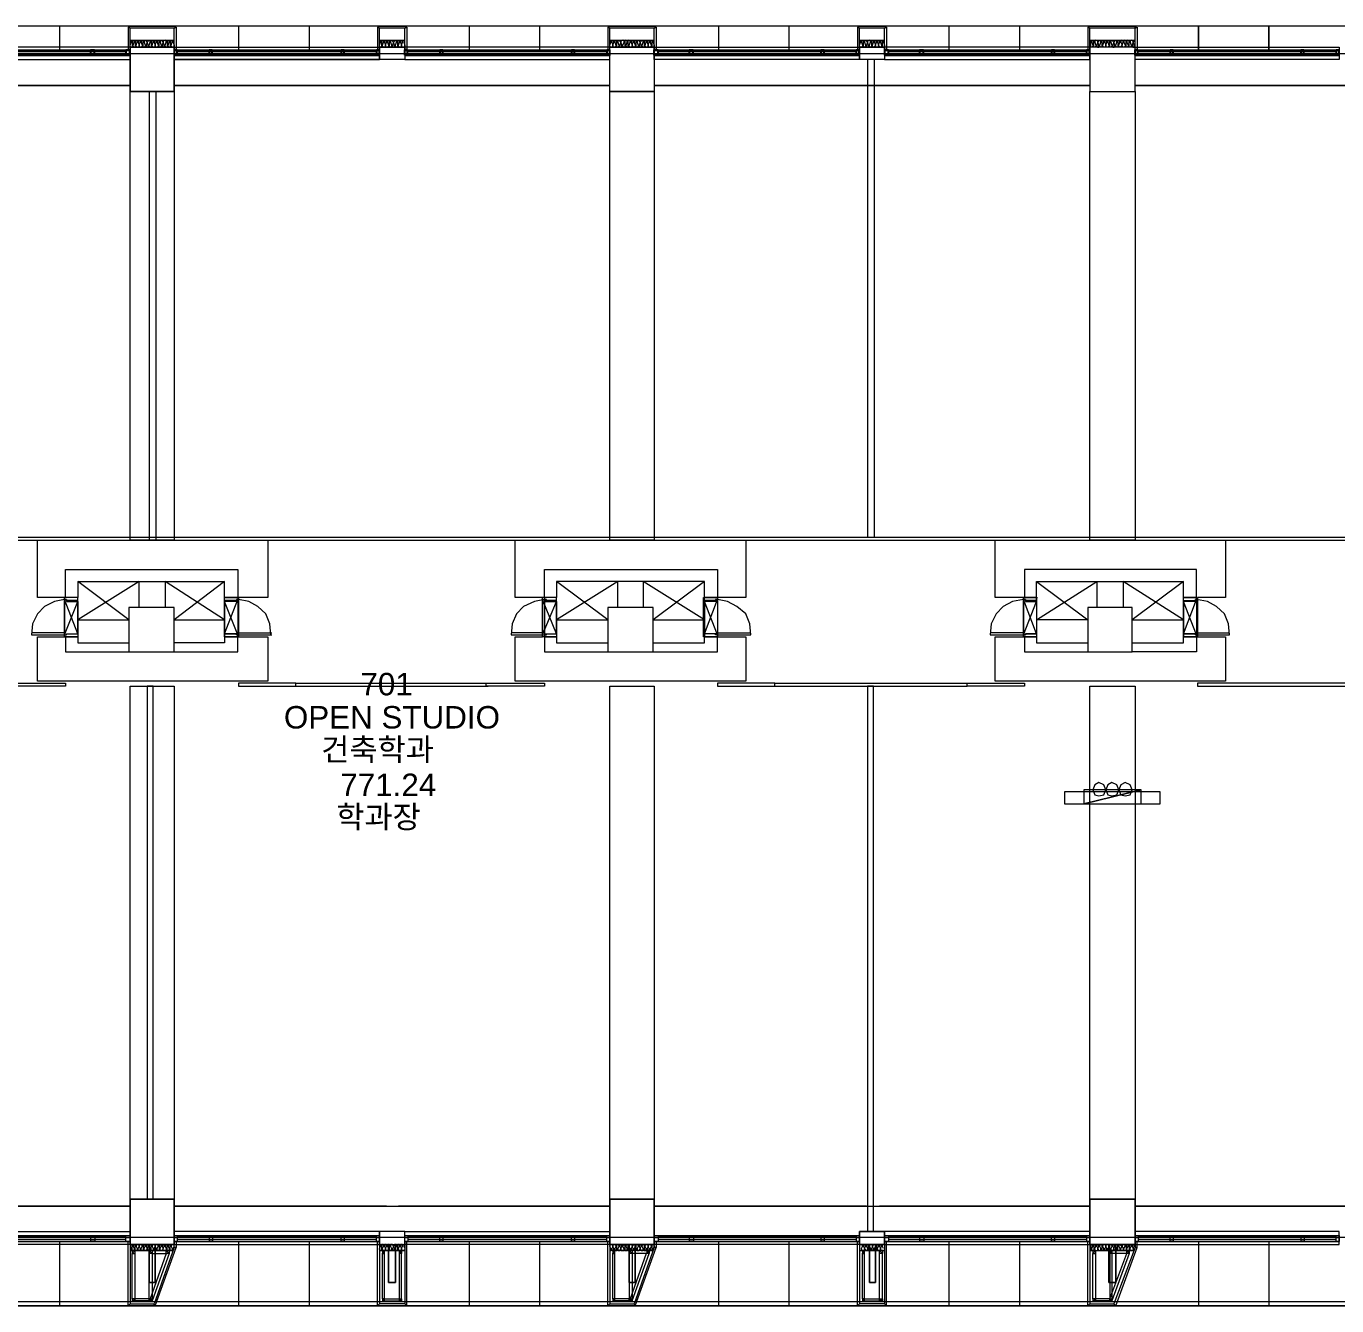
# Model space of a CAD drawing. Header units: millimetres. Extents: x -4033 to 126988, y -1911 to 106718.
# Drawn here: x 39722 to 60194, y 19410 to 39401 of the extents above; entities that cross this region are included whole.
import ezdxf

# ---------------------------------------------------------------- set-up
doc = ezdxf.new("R2010")
doc.units = ezdxf.units.MM
doc.layers.add('PDF_문자', color=7, linetype='Continuous')
doc.layers.add('PDF_형상', color=7, linetype='Continuous')
doc.styles.add('PDF 맑은고딕Semilight', font='arial.ttf')

msp = doc.modelspace()

# ---------------------------------------------------------------- linework, layer by layer
at = {"layer": 'PDF_형상', "lineweight": 5}
for points in [[(66300, 39401), (20158, 39401)], [(40243, 39401), (40243, 39024)], [(43040, 39401), (43040, 39024)], [(44141, 39401), (44141, 39024)], [(46639, 39401), (46639, 39024)], [(47739, 39401), (47739, 39024)], [(50537, 39401), (50537, 39024)], [(51637, 39401), (51637, 39024)], [(54136, 39401), (54136, 39024)], [(55236, 39401), (55236, 39024)], [(22940, 38976), (64445, 38976), (68186, 38976), (71784, 38976), (76688, 38976), (79297, 38976), (82943, 38976), (86384, 38976)], [(38137, 38976), (41343, 38976)], [(42035, 38882), (45241, 38882), (42035, 38882), (42035, 39071), (45241, 39071), (45634, 39071), (45634, 38882), (48840, 38882), (48840, 39071), (45634, 39071), (45634, 38882), (45241, 38882)], [(42035, 38976), (45241, 38976)], [(45634, 38976), (48840, 38976)], [(49531, 38976), (52737, 38976)], [(53130, 38976), (56336, 38976)], [(57043, 38976), (60233, 38976)], [(23034, 31417), (64335, 31417)], [(23034, 31370), (61931, 31370)], [(41485, 30317), (41485, 30726), (40526, 30129), (41327, 30129), (40526, 30726), (40526, 30474), (40337, 30474), (40337, 30914), (43025, 30914), (43025, 30474), (42820, 30474), (42820, 30726)], [(48965, 30317), (48965, 30726), (48007, 30129), (48808, 30129), (48007, 30726), (48007, 30474), (47818, 30474), (47818, 30914), (50521, 30914), (50521, 30474), (50521, 30443), (50521, 29893), (51040, 29893), (51024, 30066), (50961, 30223), (50820, 30333), (50678, 30411), (50521, 30443), (50490, 30443), (50490, 30427), (50301, 30427)], [(57797, 29908), (57797, 30427), (57797, 30474), (58002, 30474), (58002, 30914), (55314, 30914), (55314, 30474), (55503, 30474), (55503, 30726), (56304, 30129), (55503, 30129), (56446, 30726), (56446, 30317)], [(40526, 30726), (42820, 30726), (42035, 30129), (42820, 30129), (41893, 30726), (41893, 30317)], [(49515, 29767), (50317, 29767), (50317, 29861), (50521, 29861), (50301, 29861), (50301, 29908), (50301, 30427), (50301, 30474), (50521, 30474), (50317, 30474), (50317, 30726), (48007, 30726)], [(50317, 30129), (49358, 30726), (49358, 30317)], [(50317, 30726), (49515, 30129), (50301, 30129)], [(55503, 30726), (57797, 30726), (56996, 30129), (57797, 30129), (56855, 30726), (56855, 30317)], [(56996, 29767), (57797, 29767), (57797, 29861), (58002, 29861), (57797, 29861), (57797, 29908), (57986, 29908), (57986, 29893), (58002, 29893), (58520, 29893), (58505, 30066), (58442, 30223), (58316, 30333), (58175, 30411), (58002, 30443), (58002, 30474), (57797, 30474), (57797, 30726)], [(40526, 29908), (40526, 30427), (40526, 30474), (40322, 30474), (40322, 30443), (40164, 30411), (40007, 30333), (39897, 30223), (39819, 30066), (39803, 29893), (40322, 29893), (40353, 29893), (40353, 29908), (40526, 29908), (40526, 29861), (40337, 29861), (40337, 29626), (41327, 29626)], [(40526, 30427), (40353, 30427), (40353, 30443), (40322, 30443), (40322, 29893), (40322, 29861), (40526, 29861), (40526, 29767), (41327, 29767)], [(42035, 29626), (43025, 29626), (43025, 29861), (42820, 29861), (42820, 29908), (42820, 30427), (42820, 30474), (43040, 30474), (43040, 30443), (43040, 29893), (43559, 29893)], [(43040, 29893), (43543, 29893), (43528, 30066), (43465, 30223), (43339, 30333), (43198, 30411), (43040, 30443), (43009, 30443), (43009, 30427), (42820, 30427)], [(48007, 29908), (48007, 30427), (48007, 30474), (47818, 30474), (47818, 30443), (47661, 30411), (47488, 30333), (47378, 30223), (47315, 30066), (47299, 29893), (47818, 29893), (47849, 29893), (47849, 29908), (48007, 29908), (48007, 29861), (47818, 29861), (48007, 29861), (48007, 29767), (48808, 29767)], [(48007, 30427), (47849, 30427), (47849, 30443), (47818, 30443), (47818, 29893), (47818, 29861), (47818, 29626), (48808, 29626)], [(55503, 30427), (55330, 30427), (55330, 30443), (55299, 30443), (55126, 30411), (54984, 30333), (54874, 30223), (54796, 30066), (54780, 29893), (55299, 29893), (55299, 30443), (55299, 30474), (55503, 30474), (55503, 30427), (55503, 29908), (55503, 29861), (55314, 29861), (55314, 29626), (56304, 29626)], [(55503, 30474), (55519, 30474)], [(57797, 30427), (57986, 30427), (57986, 30443), (58002, 30443), (58002, 29893), (58002, 29861), (58002, 29626), (56996, 29626)], [(40322, 29924), (39803, 29924)], [(42820, 29908), (43009, 29908), (43009, 29893), (43040, 29893), (43040, 29861), (42820, 29861), (42820, 29767), (42035, 29767)], [(43040, 29924), (43559, 29924)], [(47818, 29924), (47299, 29924)], [(49515, 29626), (50521, 29626), (50521, 29861), (50521, 29893), (50490, 29893), (50490, 29908), (50301, 29908)], [(50521, 29924), (51040, 29924)], [(55299, 29924), (54780, 29924)], [(55503, 29908), (55330, 29908), (55330, 29893), (55299, 29893), (55299, 29861), (55503, 29861), (55503, 29767), (56304, 29767)], [(58002, 29924), (58520, 29924)], [(43936, 29138), (46938, 29138)], [(43936, 29091), (46938, 29091)], [(51417, 29138), (54419, 29138)], [(51417, 29091), (54419, 29091)], [(109345, 24581), (109345, 27818), (109549, 27818), (109549, 24392), (109549, 21076), (108842, 21076), (108842, 20369), (105542, 20369), (105542, 19473), (105243, 19473), (22830, 19473), (22846, 19473)], [(37839, 20966), (34538, 20966), (41343, 20966), (38043, 20966)], [(45351, 20966), (42035, 20966), (48840, 20966), (45539, 20966)], [(52847, 20966), (49531, 20966), (56336, 20966), (53051, 20966)], [(86699, 20479), (82943, 20479), (79186, 20479), (75446, 20479), (71690, 20479), (67934, 20479), (64194, 20479), (60438, 20479), (56682, 20479), (52941, 20479), (49185, 20479), (45429, 20479), (41689, 20479), (37933, 20479)], [(38137, 20511), (41343, 20511)], [(38137, 20479), (41343, 20479)], [(38184, 20495), (41280, 20495)], [(42035, 20511), (45241, 20511)], [(42035, 20479), (45241, 20479)], [(42082, 20495), (45193, 20495)], [(45634, 20369), (45634, 20573), (48840, 20573), (48840, 20369), (45634, 20369), (45618, 20369), (45618, 20338), (45634, 20306), (45634, 20291), (45618, 20275), (45602, 20275), (45586, 20291), (45586, 20306), (45602, 20338), (45602, 20369), (45586, 20369), (45571, 20369), (45571, 20338), (45586, 20306), (45586, 20291), (45571, 20275), (45555, 20275), (45539, 20291), (45539, 20306), (45555, 20338), (45555, 20369), (45539, 20369), (45524, 20369), (45524, 20338), (45524, 20306), (45524, 20291), (45524, 20275), (45508, 20275), (45492, 20291), (45492, 20306), (45508, 20338), (45508, 20369), (45492, 20369), (45476, 20369), (45461, 20338), (45445, 20369), (45429, 20369), (45414, 20369), (45414, 20338), (45429, 20306), (45429, 20291), (45414, 20275), (45398, 20275), (45398, 20291), (45398, 20306), (45398, 20338), (45398, 20369), (45382, 20369), (45366, 20369), (45366, 20338), (45382, 20306), (45382, 20291), (45366, 20275), (45351, 20275), (45335, 20291), (45335, 20306), (45351, 20338), (45351, 20369), (45335, 20369), (45319, 20369), (45319, 20338), (45335, 20306), (45335, 20291), (45319, 20275), (45304, 20275), (45288, 20291), (45288, 20306), (45304, 20338), (45304, 20369), (45288, 20369), (45272, 20369), (45272, 20338), (45272, 20306), (45272, 20291), (45272, 20275), (45256, 20275), (45241, 20291), (45241, 20306), (45256, 20338), (45256, 20369), (45241, 20369), (45634, 20369), (45634, 20573), (45241, 20573), (45241, 20369)], [(45634, 20511), (48840, 20511)], [(45634, 20479), (48840, 20479)], [(45681, 20495), (48792, 20495)], [(52737, 20573), (52737, 20369), (52737, 20573), (53130, 20573), (53130, 20369), (56336, 20369), (56336, 20573), (53130, 20573), (53130, 20369), (52737, 20369), (49531, 20369), (49531, 20573)], [(49531, 20511), (52737, 20511)], [(49531, 20479), (52737, 20479)], [(49594, 20495), (52690, 20495)], [(53130, 20511), (56336, 20511)], [(53130, 20479), (56336, 20479)], [(53193, 20495), (56289, 20495)], [(57043, 20511), (60233, 20511)], [(57043, 20479), (60233, 20479)], [(57090, 20495), (60186, 20495)], [(38137, 20416), (41343, 20416)], [(38184, 20448), (41280, 20448)], [(40243, 20416), (40243, 19410)], [(41375, 19520), (41375, 20228), (41422, 20275)], [(41909, 20275), (41956, 20228), (41689, 19489), (41642, 19520), (41642, 20275), (41689, 20228), (41925, 20228)], [(41925, 20275), (41689, 20275), (41689, 19520)], [(42035, 20416), (45241, 20416)], [(42066, 20322), (42035, 20322)], [(42082, 20448), (45193, 20448)], [(43040, 20416), (43040, 19410)], [(44141, 20416), (44141, 19410)], [(45241, 20275), (45634, 20275)], [(45288, 19520), (45288, 20228), (45319, 20275)], [(45586, 19520), (45586, 20228), (45555, 20275)], [(45634, 20416), (48840, 20416)], [(45681, 20448), (48792, 20448)], [(46639, 20416), (46639, 19410)], [(47739, 20416), (47739, 19410)], [(49421, 20228), (49185, 20228), (49138, 20275), (49138, 19520), (49185, 19489), (49452, 20228), (49421, 20275), (49185, 20275), (49201, 20275), (49201, 20306), (49185, 20338), (49201, 20353), (49201, 20369), (49217, 20369), (49232, 20353), (49232, 20338), (49217, 20306), (49217, 20275), (49232, 20275), (49248, 20275), (49248, 20306), (49248, 20338), (49248, 20353), (49248, 20369), (49264, 20369), (49280, 20353), (49280, 20338), (49264, 20306), (49264, 20275), (49280, 20275), (49295, 20275), (49311, 20306), (49327, 20275), (49342, 20275), (49358, 20275), (49358, 20306), (49342, 20338), (49342, 20353), (49358, 20369), (49374, 20369), (49374, 20353), (49374, 20338), (49374, 20306), (49374, 20275), (49390, 20275), (49405, 20275), (49405, 20306), (49390, 20338), (49390, 20353), (49405, 20369), (49421, 20369), (49437, 20353), (49437, 20338), (49421, 20306), (49421, 20275), (49437, 20275), (49452, 20275), (49452, 20306), (49437, 20338), (49437, 20353), (49452, 20369), (49468, 20369), (49484, 20353), (49484, 20338), (49468, 20306), (49468, 20275), (49484, 20275), (49500, 20275), (49500, 20306), (49500, 20338), (49500, 20353), (49500, 20369), (49515, 20369), (49531, 20353), (49531, 20338), (49515, 20306), (49515, 20275), (48840, 20275), (48855, 20275), (48855, 20306), (48840, 20338), (48840, 20353), (48855, 20369), (48871, 20369), (48887, 20353), (48887, 20338), (48871, 20306), (48871, 20275), (48887, 20275), (48902, 20275), (48902, 20306), (48887, 20338), (48887, 20353), (48902, 20369), (48918, 20369), (48934, 20353), (48934, 20338), (48918, 20306), (48918, 20275), (48934, 20275), (48950, 20275), (48950, 20306), (48950, 20338), (48950, 20353), (48950, 20369), (48965, 20369), (48981, 20353), (48981, 20338), (48965, 20306), (48965, 20275), (48981, 20275), (48997, 20275), (49012, 20306), (49012, 20275), (49044, 20275), (49060, 20275), (49060, 20306), (49044, 20338), (49044, 20353), (49060, 20369), (49075, 20369), (49075, 20353), (49075, 20338), (49075, 20306), (49075, 20275), (49091, 20275), (49107, 20275), (49107, 20306), (49091, 20338), (49091, 20353), (49107, 20369), (49122, 20369), (49122, 20353), (49122, 20338), (49122, 20306), (49122, 20275), (49138, 20275), (49154, 20275), (49154, 20306), (49138, 20338), (49138, 20353), (49154, 20369), (49170, 20369), (49185, 20353), (49185, 20338), (49170, 20306), (49170, 20275), (49185, 20275), (49185, 19520)], [(48887, 19520), (48887, 20228), (48918, 20275)], [(49531, 20416), (52737, 20416)], [(49562, 20322), (49531, 20322)], [(49594, 20448), (52690, 20448)], [(50537, 20416), (50537, 19410)], [(51637, 20416), (51637, 19410)], [(52737, 20275), (53130, 20275)], [(53114, 20275), (53098, 20275), (53083, 20275), (53067, 20291), (53067, 20306), (53083, 20338), (53083, 20369), (53067, 20369), (53051, 20369), (53051, 20338), (53067, 20306), (53067, 20291), (53051, 20275), (53036, 20275), (53020, 20291), (53020, 20306), (53036, 20338), (53036, 20369), (53020, 20369), (53004, 20369), (53004, 20338), (53004, 20306), (53004, 20291), (53004, 20275), (52988, 20275), (52973, 20291), (52973, 20306), (52988, 20338), (52988, 20369), (52973, 20369), (52957, 20369), (52941, 20338), (52941, 20369), (52910, 20369), (52894, 20369), (52894, 20338), (52910, 20306), (52910, 20291), (52894, 20275), (52878, 20275), (52878, 20291), (52878, 20306), (52878, 20338), (52878, 20369), (52863, 20369), (52847, 20369), (52847, 20338), (52863, 20306), (52863, 20291), (52847, 20275), (52831, 20275), (52831, 20291), (52816, 20306), (52831, 20338), (52831, 20369), (52816, 20369), (52800, 20369), (52800, 20338), (52816, 20306), (52816, 20291), (52800, 20275), (52784, 20275), (52768, 20291), (52768, 20306), (52784, 20338), (52784, 20369), (52768, 20369)], [(52784, 19520), (52784, 20228), (52816, 20275)], [(53098, 19520), (53098, 20228), (53051, 20275)], [(53114, 20306), (53098, 20338), (53098, 20369), (53114, 20369)], [(53130, 20416), (56336, 20416)], [(53193, 20448), (56289, 20448)], [(54136, 20416), (54136, 19410)], [(55236, 20416), (55236, 19410)], [(56430, 20275), (56414, 20275), (56414, 20306), (56430, 20338), (56430, 20353), (56414, 20369), (56399, 20369), (56399, 20353), (56399, 20338), (56399, 20306), (56399, 20275), (56383, 20275), (56367, 20275), (56367, 20306), (56383, 20338), (56383, 20353), (56367, 20369), (56352, 20369), (56352, 20353), (56352, 20338), (56352, 20306), (56352, 20275), (56336, 20275), (57012, 20275)], [(56383, 19520), (56383, 20228), (56430, 20275), (56462, 20275), (56462, 20306), (56477, 20275), (56493, 20275), (56509, 20275), (56509, 20306), (56493, 20338), (56493, 20353), (56509, 20369), (56524, 20369), (56524, 20353), (56524, 20338), (56524, 20306), (56524, 20275), (56540, 20275), (56556, 20275), (56556, 20306), (56540, 20338), (56540, 20353), (56556, 20369), (56572, 20369), (56587, 20353), (56587, 20338), (56572, 20306), (56572, 20275), (56587, 20275), (56603, 20275), (56603, 20306), (56587, 20338), (56587, 20353), (56603, 20369), (56619, 20369), (56635, 20353), (56635, 20338), (56619, 20306), (56619, 20275), (56635, 20275), (56650, 20275), (56650, 20306), (56650, 20338), (56650, 20353), (56650, 20369), (56666, 20369), (56682, 20353), (56682, 20338), (56666, 20306), (56666, 20275), (56682, 20275), (56933, 20275)], [(56933, 20228), (56682, 20228), (56650, 20275), (56650, 19520), (56430, 19520), (56430, 20228)], [(56917, 20275), (56949, 20228), (56682, 19489), (56650, 19520), (56917, 20228)], [(57027, 20275), (57012, 20306), (57027, 20338), (57027, 20353), (57027, 20369), (57012, 20369), (56996, 20353), (56996, 20338), (57012, 20306), (57012, 20275), (56980, 20275), (56965, 20275), (56965, 20306), (56980, 20338), (56980, 20353), (56965, 20369), (56949, 20369), (56949, 20353), (56949, 20338), (56949, 20306), (56949, 20275), (56933, 20275), (56917, 20275), (56917, 20306), (56933, 20338), (56933, 20353), (56917, 20369), (56902, 20369), (56902, 20353), (56902, 20338), (56902, 20306), (56902, 20275), (56886, 20275), (56870, 20275), (56870, 20306), (56886, 20338), (56886, 20353), (56870, 20369), (56855, 20369), (56839, 20353), (56839, 20338), (56855, 20306), (56855, 20275), (56839, 20275), (56823, 20275), (56823, 20306), (56839, 20338), (56823, 20353), (56823, 20369), (56807, 20369), (56792, 20353), (56792, 20338), (56807, 20306), (56807, 20275), (56792, 20275), (56776, 20275), (56776, 20306), (56776, 20338), (56776, 20353), (56776, 20369), (56760, 20369), (56745, 20353), (56745, 20338), (56760, 20306), (56760, 20275), (56745, 20275), (56729, 20275), (56713, 20306), (56697, 20275), (56682, 20275), (56682, 19520)], [(57043, 20416), (60233, 20416)], [(57075, 20322), (57075, 20416), (57043, 20416), (57043, 20322)], [(57090, 20448), (60186, 20448)], [(58033, 20416), (58033, 19410)], [(59133, 20416), (59133, 19410)], [(41642, 19520), (41422, 19520), (41422, 20228)], [(41909, 20228), (41657, 19520)], [(45288, 19489), (45319, 19520), (45555, 19520), (45555, 20228)], [(45319, 19520), (45319, 20228)], [(49138, 19520), (48918, 19520), (48918, 20228)], [(49405, 20228), (49154, 19520)], [(52784, 19489), (52816, 19520), (53051, 19520), (53051, 20228)], [(52816, 19520), (52816, 20228)], [(41375, 19489), (41422, 19520)], [(41642, 19489), (41422, 19489)], [(45319, 19489), (45555, 19489)], [(45586, 19489), (45555, 19520)], [(48887, 19489), (48918, 19520)], [(49138, 19489), (48918, 19489)], [(52816, 19489), (53051, 19489)], [(53098, 19489), (53051, 19520)], [(56383, 19489), (56430, 19520)], [(56650, 19489), (56430, 19489)]]:
    msp.add_lwpolyline(points, dxfattribs=at)
for points in [[(41343, 39369), (41312, 39401), (42066, 39401), (42035, 39369)], [(41343, 39369), (41312, 39385), (41312, 39039), (41343, 39039)], [(42035, 39369), (42066, 39385), (42066, 39039), (42035, 39039)], [(45241, 39369), (45209, 39401), (45665, 39401), (45634, 39369)], [(45241, 39369), (45209, 39385), (45209, 39039), (45241, 39039)], [(45634, 39369), (45665, 39385), (45665, 39039), (45634, 39039)], [(48840, 39369), (48808, 39401), (49562, 39401), (49531, 39369)], [(48840, 39369), (48808, 39385), (48808, 39039), (48840, 39039)], [(49531, 39369), (49562, 39385), (49562, 39039), (49531, 39039)], [(52737, 39369), (52706, 39401), (53161, 39401), (53130, 39369)], [(52737, 39369), (52706, 39385), (52706, 39039), (52737, 39039)], [(53130, 39369), (53161, 39385), (53161, 39039), (53130, 39039)], [(56336, 39369), (56304, 39401), (57059, 39401), (57027, 39369)], [(56336, 39369), (56304, 39385), (56304, 39039), (56336, 39039)], [(57043, 39369), (57075, 39385), (57075, 39039), (57043, 39039)], [(58033, 39024), (58033, 39401)], [(59133, 39024), (59133, 39401)], [(42019, 39149), (42035, 39102), (42035, 39086), (42019, 39071), (42003, 39071), (41987, 39086), (41987, 39102), (42003, 39149), (42003, 39165), (41987, 39181), (41972, 39165), (41972, 39149), (41972, 39102), (41972, 39086), (41972, 39071), (41956, 39071), (41940, 39086), (41940, 39102), (41956, 39149), (41956, 39165), (41940, 39181), (41925, 39165), (41925, 39149), (41925, 39102), (41925, 39086), (41925, 39071), (41909, 39071), (41893, 39086), (41893, 39102), (41909, 39149), (41909, 39165), (41893, 39181), (41862, 39165), (41862, 39149), (41846, 39165), (41830, 39181), (41815, 39165), (41815, 39149), (41830, 39102), (41830, 39086), (41815, 39071), (41799, 39071), (41799, 39086), (41799, 39102), (41799, 39149), (41799, 39165), (41783, 39181), (41767, 39165), (41767, 39149), (41783, 39102), (41783, 39086), (41767, 39071), (41752, 39071), (41736, 39086), (41736, 39102), (41752, 39149), (41752, 39165), (41736, 39181), (41720, 39165), (41720, 39149), (41736, 39102), (41736, 39086), (41720, 39071), (41705, 39071), (41689, 39086), (41689, 39102), (41705, 39149), (41705, 39165), (41689, 39181), (41673, 39165), (41673, 39149), (41673, 39102), (41673, 39086), (41673, 39071), (41657, 39071), (41642, 39086), (41642, 39102), (41657, 39149), (41657, 39165), (41642, 39181), (41626, 39165), (41610, 39149), (41595, 39165), (41579, 39181), (41563, 39165), (41563, 39149), (41579, 39102), (41579, 39086), (41563, 39071), (41547, 39071), (41547, 39086), (41547, 39102), (41547, 39149), (41547, 39165), (41532, 39181), (41516, 39165), (41516, 39149), (41532, 39102), (41532, 39086), (41516, 39071), (41500, 39071), (41485, 39086), (41485, 39102), (41500, 39149), (41500, 39165), (41485, 39181), (41469, 39165), (41469, 39149), (41485, 39102), (41485, 39086), (41469, 39071), (41453, 39071), (41437, 39086), (41437, 39102), (41453, 39149), (41453, 39165), (41437, 39181), (41422, 39165), (41422, 39149), (41422, 39102), (41422, 39086), (41422, 39071), (41406, 39071), (41390, 39086), (41390, 39102), (41406, 39149), (41406, 39165), (41390, 39181), (41375, 39165), (41375, 39149), (41375, 39102), (41375, 39086), (41375, 39071), (41359, 39071), (41343, 39086), (41343, 39102), (41359, 39149), (41359, 39165), (41343, 39181), (42035, 39181), (42019, 39165)], [(41610, 39149), (41595, 39102), (41595, 39086), (41610, 39071), (41626, 39086), (41626, 39102)], [(41862, 39149), (41846, 39102), (41846, 39086), (41846, 39071), (41862, 39071), (41877, 39086), (41877, 39102)], [(45634, 39181), (45618, 39165), (45618, 39149), (45634, 39102), (45634, 39086), (45618, 39071), (45602, 39071), (45586, 39086), (45586, 39102), (45602, 39149), (45602, 39165), (45586, 39181), (45571, 39165), (45571, 39149), (45586, 39102), (45586, 39086), (45571, 39071), (45555, 39071), (45539, 39086), (45539, 39102), (45555, 39149), (45555, 39165), (45539, 39181), (45524, 39165), (45524, 39149), (45524, 39102), (45524, 39086), (45524, 39071), (45508, 39071), (45492, 39086), (45492, 39102), (45508, 39149), (45508, 39165), (45492, 39181), (45476, 39165), (45461, 39149), (45445, 39165), (45429, 39181), (45414, 39165), (45414, 39149), (45429, 39102), (45429, 39086), (45414, 39071), (45398, 39071), (45398, 39086), (45398, 39102), (45398, 39149), (45398, 39165), (45382, 39181), (45366, 39165), (45366, 39149), (45382, 39102), (45382, 39086), (45366, 39071), (45351, 39071), (45335, 39086), (45335, 39102), (45351, 39149), (45351, 39165), (45335, 39181), (45319, 39165), (45319, 39149), (45335, 39102), (45335, 39086), (45319, 39071), (45304, 39071), (45288, 39086), (45288, 39102), (45304, 39149), (45304, 39165), (45288, 39181), (45272, 39165), (45272, 39149), (45272, 39102), (45272, 39086), (45272, 39071), (45256, 39071), (45241, 39086), (45241, 39102), (45256, 39149), (45256, 39165), (45241, 39181)], [(45461, 39149), (45445, 39102), (45445, 39086), (45461, 39071), (45476, 39071), (45476, 39086), (45476, 39102)], [(49515, 39149), (49531, 39102), (49531, 39086), (49515, 39071), (49500, 39071), (49500, 39086), (49500, 39102), (49500, 39149), (49500, 39165), (49484, 39181), (49468, 39165), (49468, 39149), (49484, 39102), (49484, 39086), (49468, 39071), (49452, 39071), (49437, 39086), (49437, 39102), (49452, 39149), (49452, 39165), (49437, 39181), (49421, 39165), (49421, 39149), (49437, 39102), (49437, 39086), (49421, 39071), (49405, 39071), (49390, 39086), (49390, 39102), (49405, 39149), (49405, 39165), (49390, 39181), (49374, 39165), (49374, 39149), (49374, 39102), (49374, 39086), (49374, 39071), (49358, 39071), (49342, 39086), (49342, 39102), (49358, 39149), (49358, 39165), (49342, 39181), (49327, 39165), (49311, 39149), (49295, 39165), (49280, 39181), (49264, 39165), (49264, 39149), (49280, 39102), (49280, 39086), (49264, 39071), (49248, 39071), (49248, 39086), (49248, 39102), (49248, 39149), (49248, 39165), (49232, 39181), (49217, 39165), (49217, 39149), (49232, 39102), (49232, 39086), (49217, 39071), (49201, 39071), (49201, 39086), (49185, 39102), (49201, 39149), (49201, 39165), (49185, 39181), (49170, 39165), (49170, 39149), (49185, 39102), (49185, 39086), (49170, 39071), (49154, 39071), (49138, 39086), (49138, 39102), (49154, 39149), (49154, 39165), (49138, 39181), (49122, 39165), (49122, 39149), (49122, 39102), (49122, 39086), (49122, 39071), (49107, 39071), (49091, 39086), (49091, 39102), (49107, 39149), (49107, 39165), (49091, 39181), (49075, 39165), (49075, 39149), (49075, 39102), (49075, 39086), (49075, 39071), (49060, 39071), (49044, 39086), (49044, 39102), (49060, 39149), (49060, 39165), (49044, 39181), (49012, 39165), (49012, 39149), (48997, 39165), (48981, 39181), (48965, 39165), (48965, 39149), (48981, 39102), (48981, 39086), (48965, 39071), (48950, 39071), (48950, 39086), (48950, 39102), (48950, 39149), (48950, 39165), (48934, 39181), (48918, 39165), (48918, 39149), (48934, 39102), (48934, 39086), (48918, 39071), (48902, 39071), (48887, 39086), (48887, 39102), (48902, 39149), (48902, 39165), (48887, 39181), (48871, 39165), (48871, 39149), (48887, 39102), (48887, 39086), (48871, 39071), (48855, 39071), (48840, 39086), (48840, 39102), (48855, 39149), (48855, 39165), (48840, 39181), (49531, 39181), (49515, 39165)], [(49012, 39149), (48997, 39102), (48997, 39086), (48997, 39071), (49012, 39071), (49028, 39086), (49028, 39102)], [(49311, 39149), (49295, 39102), (49295, 39086), (49311, 39071), (49327, 39071), (49327, 39086), (49327, 39102)], [(53114, 39149), (53130, 39102), (53130, 39086), (53114, 39071), (53098, 39071), (53098, 39086), (53098, 39102), (53098, 39149), (53098, 39165), (53083, 39181), (53067, 39165), (53067, 39149), (53083, 39102), (53083, 39086), (53067, 39071), (53051, 39071), (53051, 39086), (53036, 39102), (53051, 39149), (53051, 39165), (53036, 39181), (53020, 39165), (53020, 39149), (53036, 39102), (53036, 39086), (53020, 39071), (53004, 39071), (52988, 39086), (52988, 39102), (53004, 39149), (53004, 39165), (52988, 39181), (52973, 39165), (52973, 39149), (52988, 39102), (52973, 39086), (52973, 39071), (52957, 39071), (52941, 39086), (52941, 39102), (52957, 39149), (52957, 39165), (52941, 39181), (52926, 39165), (52926, 39149), (52926, 39102), (52926, 39086), (52926, 39071), (52910, 39071), (52894, 39086), (52894, 39102), (52910, 39149), (52910, 39165), (52894, 39181), (52863, 39165), (52863, 39149), (52847, 39165), (52831, 39181), (52816, 39165), (52816, 39149), (52831, 39102), (52831, 39086), (52816, 39071), (52800, 39071), (52800, 39086), (52800, 39102), (52800, 39149), (52800, 39165), (52784, 39181), (52768, 39165), (52768, 39149), (52784, 39102), (52784, 39086), (52768, 39071), (52753, 39071), (52737, 39086), (52737, 39102), (52753, 39149), (52753, 39165), (52737, 39181), (53130, 39181), (53114, 39165)], [(52863, 39149), (52847, 39102), (52847, 39086), (52847, 39071), (52863, 39071), (52878, 39086), (52878, 39102)], [(57012, 39149), (57012, 39165), (56980, 39181), (56965, 39165), (56965, 39149), (56980, 39102), (56980, 39086), (56965, 39071), (56949, 39071), (56949, 39086), (56949, 39102), (56949, 39149), (56949, 39165), (56933, 39181), (56917, 39165), (56917, 39149), (56933, 39102), (56933, 39086), (56917, 39071), (56902, 39071), (56902, 39086), (56902, 39102), (56902, 39149), (56902, 39165), (56886, 39181), (56870, 39165), (56870, 39149), (56886, 39102), (56886, 39086), (56870, 39071), (56855, 39071), (56839, 39086), (56839, 39102), (56855, 39149), (56855, 39165), (56839, 39181), (56823, 39165), (56823, 39149), (56839, 39102), (56823, 39086), (56823, 39071), (56807, 39071), (56792, 39086), (56792, 39102), (56807, 39149), (56807, 39165), (56792, 39181), (56776, 39165), (56776, 39149), (56776, 39102), (56776, 39086), (56776, 39071), (56760, 39071), (56745, 39086), (56745, 39102), (56760, 39149), (56760, 39165), (56745, 39181), (56729, 39165), (56713, 39149), (56697, 39165), (56682, 39181), (56666, 39165), (56666, 39149), (56682, 39102), (56682, 39086), (56666, 39071), (56650, 39071), (56650, 39086), (56650, 39102), (56650, 39149), (56650, 39165), (56635, 39181), (56619, 39165), (56619, 39149), (56635, 39102), (56635, 39086), (56619, 39071), (56603, 39071), (56587, 39086), (56587, 39102), (56603, 39149), (56603, 39165), (56587, 39181), (56572, 39165), (56572, 39149), (56587, 39102), (56587, 39086), (56572, 39071), (56556, 39071), (56540, 39086), (56540, 39102), (56556, 39149), (56556, 39165), (56540, 39181), (56524, 39165), (56524, 39149), (56524, 39102), (56524, 39086), (56524, 39071), (56509, 39071), (56493, 39086), (56493, 39102), (56509, 39149), (56509, 39165), (56493, 39181), (56477, 39165), (56462, 39149), (56462, 39165), (56430, 39181), (56414, 39165), (56414, 39149), (56430, 39102), (56430, 39086), (56414, 39071), (56399, 39071), (56399, 39086), (56399, 39102), (56399, 39149), (56399, 39165), (56383, 39181), (56367, 39165), (56367, 39149), (56383, 39102), (56383, 39086), (56367, 39071), (56352, 39071), (56352, 39086), (56352, 39102), (56352, 39149), (56352, 39165), (56336, 39181), (57043, 39181), (57027, 39165)], [(56462, 39149), (56446, 39102), (56446, 39086), (56462, 39071), (56477, 39071), (56477, 39086), (56477, 39102)], [(56713, 39149), (56697, 39102), (56697, 39086), (56697, 39071), (56713, 39071), (56729, 39086), (56729, 39102)], [(57012, 39149), (56996, 39102), (56996, 39086), (57012, 39071), (57027, 39071), (57027, 39086), (57027, 39102)], [(67070, 29704), (67070, 27331), (64037, 27331), (64037, 20479), (22940, 20479), (22940, 24471), (22940, 27017), (22940, 29704), (22940, 32124), (22940, 38976), (64445, 38976), (64445, 32517), (64445, 29704), (67038, 29704)], [(38137, 39071), (38137, 38882), (37729, 38882), (34538, 38882), (34538, 39071), (37729, 39071), (38137, 39071), (38137, 38882), (41343, 38882), (41343, 39071)], [(42035, 38379), (42035, 39071), (41343, 39071), (41343, 38379)], [(42035, 39071), (42035, 38379), (41343, 38379), (41343, 39071)], [(42035, 39071), (41343, 39071), (41343, 38379), (42035, 38379)], [(45241, 39071), (45241, 38882)], [(45634, 39071), (45634, 38882), (45241, 38882), (45241, 39071)], [(48840, 38379), (48840, 39071), (49531, 39071), (49531, 38379)], [(48840, 39071), (49531, 39071), (49531, 38379), (48840, 38379)], [(48840, 39071), (49531, 39071), (49531, 38379), (48840, 38379)], [(53130, 39071), (53130, 38882), (52737, 38882), (49531, 38882), (49531, 39071), (52737, 39071), (53130, 39071), (53130, 38882), (56336, 38882), (56336, 39071)], [(52737, 39071), (52737, 38882)], [(53130, 39071), (53130, 38882), (52737, 38882), (52737, 39071)], [(57043, 38379), (57043, 39071), (56336, 39071), (56336, 38379)], [(57043, 38379), (57043, 39071), (56336, 39071), (56336, 38379)], [(57043, 39071), (56336, 39071), (56336, 38379), (57043, 38379)], [(57043, 38882), (57043, 39071), (60233, 39071), (60233, 38882)], [(52863, 31417), (52973, 31417), (52973, 38882), (52863, 38882)], [(41343, 38474), (34538, 38474)], [(42035, 31370), (41343, 31370), (41343, 38379), (42035, 38379)], [(41642, 31370), (41752, 31370), (41752, 38379), (41642, 38379)], [(48840, 38474), (42035, 38474)], [(49531, 31370), (48840, 31370), (48840, 38379), (49531, 38379)], [(56336, 38474), (49531, 38474)], [(57043, 31370), (56336, 31370), (56336, 38379), (57043, 38379)], [(63832, 38474), (57043, 38474)], [(39897, 31370), (43496, 31370), (43496, 30474), (43040, 30474), (43040, 29861), (43496, 29861), (43496, 29170), (39897, 29170), (39897, 29861), (40322, 29861), (40322, 30474), (39897, 30474)], [(47362, 31370), (50961, 31370), (50961, 30474), (50521, 30474), (50521, 29861), (50961, 29861), (50961, 29170), (47362, 29170), (47362, 29861), (47787, 29861), (47787, 30474), (47362, 30474)], [(54859, 31370), (58458, 31370), (58458, 30474), (58017, 30474), (58017, 29861), (58458, 29861), (58458, 29170), (54859, 29170), (54859, 29861), (55299, 29861), (55299, 30474), (54859, 30474)], [(40526, 30474), (40322, 30474), (40322, 30443), (40353, 30443), (40353, 30411), (40526, 30411)], [(40526, 30411), (40526, 29908), (40322, 30443), (40322, 29893)], [(42035, 29626), (42035, 30317), (41327, 30317), (41327, 29626)], [(42820, 30474), (43025, 30474), (43025, 30443), (43009, 30443), (43009, 30411), (42820, 30411)], [(42820, 30411), (42820, 29908), (43025, 30443), (43025, 29893)], [(48007, 30474), (47787, 30474), (47787, 30443), (47834, 30443), (47834, 30411), (48007, 30411)], [(48007, 30411), (48007, 29908), (47787, 30443), (47787, 29893)], [(49515, 29626), (49515, 30317), (48808, 30317), (48808, 29626)], [(50317, 30474), (50521, 30474), (50521, 30443), (50505, 30443), (50505, 30411), (50317, 30411)], [(50317, 30411), (50317, 29908), (50521, 30443), (50521, 29893)], [(55503, 30474), (55299, 30474), (55299, 30443), (55330, 30443), (55330, 30411), (55503, 30411)], [(55503, 30411), (55503, 29908), (55299, 30443), (55299, 29893)], [(56996, 29626), (56996, 30317), (56304, 30317), (56304, 29626)], [(57797, 30474), (58002, 30474), (58002, 30443), (57986, 30443), (57986, 30411), (57797, 30411)], [(57797, 30411), (57797, 29908), (58002, 30443), (58002, 29893)], [(40526, 29861), (40322, 29861), (40322, 29893), (40353, 29893), (40353, 29908), (40526, 29908)], [(42820, 29861), (43025, 29861), (43025, 29893), (43009, 29893), (43009, 29908), (42820, 29908)], [(48007, 29861), (47787, 29861), (47787, 29893), (47834, 29893), (47834, 29908), (48007, 29908)], [(50317, 29861), (50521, 29861), (50521, 29893), (50505, 29893), (50505, 29908), (50317, 29908)], [(55503, 29861), (55299, 29861), (55299, 29893), (55330, 29893), (55330, 29908), (55503, 29908)], [(57797, 29861), (58002, 29861), (58002, 29893), (57986, 29893), (57986, 29908), (57797, 29908)], [(40337, 29091), (39442, 29091), (39442, 29138), (40337, 29138)], [(42035, 21076), (41343, 21076), (41343, 29091), (42035, 29091)], [(41610, 21076), (41705, 21076), (41705, 29091), (41610, 29091)], [(43040, 29091), (43936, 29091), (43936, 29138), (43040, 29138)], [(47818, 29091), (46907, 29091), (46907, 29138), (47818, 29138)], [(49531, 21076), (48840, 21076), (48840, 29091), (49531, 29091)], [(50521, 29091), (51417, 29091), (51417, 29138), (50521, 29138)], [(52863, 20573), (52957, 20573), (52957, 29091), (52863, 29091)], [(55314, 29091), (54419, 29091), (54419, 29138), (55314, 29138)], [(57043, 21076), (56336, 21076), (56336, 29091), (57043, 29091)], [(58017, 29091), (63251, 29091), (63251, 29138), (58017, 29138)], [(55943, 27253), (57436, 27253), (57436, 27441), (55943, 27441)], [(57137, 27473), (56242, 27253), (57137, 27253), (57137, 27473), (56242, 27473), (56242, 27253)], [(56242, 27253), (57137, 27253), (57137, 27473), (56242, 27473)], [(56587, 27473), (56556, 27551), (56477, 27583), (56414, 27551), (56383, 27473), (56414, 27394), (56477, 27378), (56556, 27394)], [(56587, 27473), (56556, 27551), (56477, 27583), (56414, 27551), (56383, 27473), (56414, 27394), (56477, 27378), (56556, 27394)], [(56792, 27473), (56760, 27551), (56682, 27583), (56619, 27551), (56587, 27473), (56619, 27394), (56682, 27378), (56760, 27394)], [(56792, 27473), (56760, 27551), (56682, 27583), (56619, 27551), (56587, 27473), (56619, 27394), (56682, 27378), (56760, 27394)], [(56996, 27473), (56965, 27551), (56886, 27583), (56823, 27551), (56792, 27473), (56823, 27394), (56886, 27378), (56965, 27394)], [(42035, 20369), (42035, 21076), (41343, 21076), (41343, 20369)], [(42035, 21076), (41343, 21076), (41343, 20369), (42035, 20369)], [(41343, 20369), (41343, 21076), (42035, 21076), (42035, 20369)], [(49531, 20369), (49531, 21076), (48840, 21076), (48840, 20369)], [(49531, 21076), (48840, 21076), (48840, 20369), (49531, 20369)], [(48840, 20369), (48840, 21076), (49531, 21076), (49531, 20369)], [(57043, 20369), (57043, 21076), (56336, 21076), (56336, 20369)], [(57043, 21076), (56336, 21076), (56336, 20369), (57043, 20369)], [(56336, 20369), (56336, 21076), (57043, 21076), (57043, 20369)], [(63832, 20966), (57043, 20966)], [(38137, 20369), (38137, 20573), (37729, 20573), (37729, 20369), (38137, 20369), (38137, 20573), (41343, 20573), (41343, 20369)], [(40730, 20511), (40793, 20511), (40793, 20416), (40730, 20416)], [(41280, 20511), (41343, 20511), (41343, 20416), (41280, 20416)], [(42035, 20573), (42035, 20369), (45241, 20369), (45241, 20573)], [(42035, 20511), (42082, 20511), (42082, 20416), (42035, 20416)], [(42585, 20511), (42632, 20511), (42632, 20416), (42585, 20416)], [(44643, 20511), (44691, 20511), (44691, 20416), (44643, 20416)], [(45193, 20511), (45241, 20511), (45241, 20416), (45193, 20416)], [(45241, 20573), (45241, 20369), (45634, 20369), (45634, 20573)], [(45634, 20511), (45681, 20511), (45681, 20416), (45634, 20416)], [(46184, 20511), (46231, 20511), (46231, 20416), (46184, 20416)], [(48242, 20511), (48289, 20511), (48289, 20416), (48242, 20416)], [(48792, 20511), (48840, 20511), (48840, 20416), (48792, 20416)], [(49531, 20511), (49594, 20511), (49594, 20416), (49531, 20416)], [(50081, 20511), (50144, 20511), (50144, 20416), (50081, 20416)], [(52140, 20511), (52187, 20511), (52187, 20416), (52140, 20416)], [(52690, 20511), (52737, 20511), (52737, 20416), (52690, 20416)], [(52737, 20573), (52737, 20369), (53130, 20369), (53130, 20573)], [(53130, 20511), (53193, 20511), (53193, 20416), (53130, 20416)], [(53680, 20511), (53743, 20511), (53743, 20416), (53680, 20416)], [(55739, 20511), (55786, 20511), (55786, 20416), (55739, 20416)], [(56289, 20511), (56336, 20511), (56336, 20416), (56289, 20416)], [(57043, 20573), (57043, 20369), (60233, 20369), (60233, 20573)], [(57043, 20511), (57090, 20511), (57090, 20416), (57043, 20416)], [(57593, 20511), (57640, 20511), (57640, 20416), (57593, 20416)], [(59636, 20511), (59683, 20511), (59683, 20416), (59636, 20416)], [(60186, 20511), (60233, 20511), (60233, 20416), (60186, 20416)], [(41343, 20416), (41343, 19442), (41312, 19410), (41312, 20416)], [(42019, 20275), (42019, 20306), (42035, 20338), (42035, 20353), (42019, 20369), (42003, 20369), (41987, 20353), (41987, 20338), (42003, 20306), (42003, 20275), (41987, 20275), (41972, 20275), (41972, 20306), (41972, 20338), (41972, 20353), (41972, 20369), (41956, 20369), (41940, 20353), (41940, 20338), (41956, 20306), (41956, 20275), (41940, 20275), (41925, 20275), (41925, 20306), (41925, 20338), (41925, 20353), (41925, 20369), (41909, 20369), (41893, 20353), (41893, 20338), (41909, 20306), (41909, 20275), (41893, 20275), (41862, 20275), (41862, 20306), (41846, 20275), (41830, 20275), (41815, 20275), (41815, 20306), (41830, 20338), (41830, 20353), (41815, 20369), (41799, 20369), (41799, 20353), (41799, 20338), (41799, 20306), (41799, 20275), (41783, 20275), (41767, 20275), (41767, 20306), (41783, 20338), (41783, 20353), (41767, 20369), (41752, 20369), (41736, 20353), (41736, 20338), (41752, 20306), (41752, 20275), (41736, 20275), (41720, 20275), (41720, 20306), (41736, 20338), (41736, 20353), (41720, 20369), (41705, 20369), (41689, 20353), (41689, 20338), (41705, 20306), (41705, 20275), (41689, 20275), (41673, 20275), (41673, 20306), (41673, 20338), (41673, 20353), (41673, 20369), (41657, 20369), (41642, 20353), (41642, 20338), (41657, 20306), (41657, 20275), (41642, 20275), (41626, 20275), (41610, 20306), (41595, 20275), (41579, 20275), (41563, 20275), (41563, 20306), (41579, 20338), (41579, 20353), (41563, 20369), (41547, 20369), (41547, 20353), (41547, 20338), (41547, 20306), (41547, 20275), (41532, 20275), (41516, 20275), (41516, 20306), (41532, 20338), (41532, 20353), (41516, 20369), (41500, 20369), (41485, 20353), (41485, 20338), (41500, 20306), (41500, 20275), (41485, 20275), (41469, 20275), (41469, 20306), (41485, 20338), (41485, 20353), (41469, 20369), (41453, 20369), (41437, 20353), (41437, 20338), (41453, 20306), (41453, 20275), (41437, 20275), (41422, 20275), (41422, 20306), (41422, 20338), (41422, 20353), (41422, 20369), (41406, 20369), (41390, 20353), (41390, 20338), (41406, 20306), (41406, 20275), (41390, 20275), (41375, 20275), (41375, 20306), (41375, 20338), (41375, 20353), (41375, 20369), (41359, 20369), (41343, 20353), (41343, 20338), (41359, 20306), (41359, 20275), (41343, 20275)], [(41375, 20275), (41375, 20228), (41422, 20228), (41422, 20275)], [(41610, 20306), (41626, 20338), (41626, 20353), (41610, 20369), (41595, 20353), (41595, 20338)], [(41642, 19772), (41642, 20369), (41642, 19772), (41736, 19772), (41736, 20369), (41736, 19772), (41736, 20369), (41736, 19772), (41642, 19772), (41642, 20369)], [(41689, 20275), (41689, 20228), (41642, 20228), (41642, 20275)], [(42066, 20322), (42035, 20322), (41720, 19442), (41736, 19410)], [(41862, 20306), (41877, 20338), (41877, 20353), (41862, 20369), (41846, 20369), (41846, 20353), (41846, 20338)], [(41956, 20275), (41956, 20228), (41909, 20228), (41909, 20275)], [(42035, 20322), (42035, 20416), (42066, 20416), (42066, 20322)], [(45241, 19442), (45209, 19410), (45209, 20416), (45241, 20416)], [(45288, 20275), (45288, 20228), (45319, 20228), (45319, 20275)], [(45382, 20369), (45382, 19772), (45492, 19772), (45492, 20369), (45492, 19772), (45382, 19772)], [(45461, 20338), (45445, 20306), (45445, 20291), (45461, 20275), (45476, 20275), (45476, 20291), (45476, 20306)], [(45586, 20275), (45586, 20228), (45555, 20228), (45555, 20275)], [(45634, 19442), (45665, 19410), (45665, 20416), (45634, 20416)], [(48840, 20416), (48840, 19442), (48808, 19410), (48808, 20416)], [(48887, 20275), (48887, 20228), (48918, 20228), (48918, 20275)], [(49012, 20306), (49028, 20338), (49028, 20353), (49012, 20369), (48997, 20369), (48997, 20353), (48997, 20338)], [(49138, 19772), (49138, 20369), (49138, 19772), (49232, 19772), (49232, 20369), (49232, 19772), (49232, 20369), (49232, 19772), (49138, 19772), (49138, 20369)], [(49185, 20275), (49185, 20228), (49138, 20228), (49138, 20275)], [(49562, 20322), (49531, 20322), (49217, 19442), (49232, 19410)], [(49311, 20306), (49327, 20338), (49327, 20353), (49327, 20369), (49311, 20369), (49295, 20353), (49295, 20338)], [(49452, 20275), (49452, 20228), (49421, 20228), (49421, 20275)], [(49531, 20322), (49531, 20416), (49562, 20416), (49562, 20322)], [(52737, 19442), (52706, 19410), (52706, 20416), (52737, 20416)], [(52784, 20275), (52784, 20228), (52816, 20228), (52816, 20275)], [(52988, 20369), (52988, 19772), (52894, 19772), (52894, 20369), (52894, 19772), (52988, 19772)], [(52941, 20338), (52926, 20306), (52926, 20291), (52941, 20275), (52957, 20275), (52957, 20291), (52957, 20306)], [(53098, 20275), (53098, 20228), (53051, 20228), (53051, 20275)], [(53130, 19442), (53161, 19410), (53161, 20416), (53130, 20416)], [(56336, 20416), (56336, 19442), (56304, 19410), (56304, 20416)], [(56383, 20275), (56383, 20228), (56430, 20228), (56430, 20275)], [(56462, 20306), (56477, 20338), (56477, 20353), (56477, 20369), (56462, 20369), (56446, 20353), (56446, 20338)], [(56635, 19772), (56635, 20369), (56635, 19772), (56745, 19772), (56745, 20369), (56745, 19772), (56745, 20369), (56745, 19772), (56635, 19772), (56635, 20369)], [(56682, 20275), (56682, 20228), (56650, 20228), (56650, 20275)], [(56713, 20306), (56729, 20338), (56729, 20353), (56713, 20369), (56697, 20369), (56697, 20353), (56697, 20338)], [(57075, 20322), (57043, 20322), (56713, 19442), (56745, 19410)], [(56949, 20275), (56949, 20228), (56917, 20228), (56917, 20275)], [(57043, 20322), (57075, 20322)], [(41375, 19520), (41375, 19489), (41422, 19489), (41422, 19520)], [(41689, 19520), (41689, 19489), (41642, 19489), (41642, 19520)], [(45288, 19520), (45288, 19489), (45319, 19489), (45319, 19520)], [(45586, 19520), (45586, 19489), (45555, 19489), (45555, 19520)], [(48887, 19520), (48887, 19489), (48918, 19489), (48918, 19520)], [(49185, 19520), (49185, 19489), (49138, 19489), (49138, 19520)], [(52784, 19520), (52784, 19489), (52816, 19489), (52816, 19520)], [(53098, 19520), (53098, 19489), (53051, 19489), (53051, 19520)], [(56383, 19520), (56383, 19489), (56430, 19489), (56430, 19520)], [(56682, 19520), (56682, 19489), (56650, 19489), (56650, 19520)], [(108811, 19410), (19561, 19410)], [(41705, 19442), (41736, 19410), (41312, 19410), (41343, 19442)], [(45241, 19442), (45209, 19410), (45665, 19410), (45634, 19442)], [(49217, 19442), (49232, 19410), (48808, 19410), (48840, 19442)], [(52737, 19442), (52706, 19410), (53161, 19410), (53130, 19442)], [(56713, 19442), (56729, 19410), (56304, 19410), (56336, 19442)]]:
    msp.add_lwpolyline(points, close=True, dxfattribs=at)
at = {"layer": 'PDF_형상', "lineweight": 25}
for points in [[(38135, 39026), (41341, 39026)], [(38135, 38948), (41341, 38948)], [(38182, 39011), (41278, 39011)], [(38182, 38964), (41278, 38964)], [(42032, 39026), (45238, 39026)], [(42032, 38948), (45238, 38948)], [(42079, 39011), (45191, 39011)], [(42079, 38964), (45191, 38964)], [(45631, 39026), (48837, 39026)], [(45631, 38948), (48837, 38948)], [(45678, 39011), (48790, 39011)], [(45678, 38964), (48790, 38964)], [(49528, 39026), (52734, 39026)], [(49528, 38948), (52734, 38948)], [(49591, 39011), (52687, 39011)], [(49591, 38964), (52687, 38964)], [(53127, 39026), (56333, 39026)], [(53127, 38948), (56333, 38948)], [(53190, 39011), (56286, 39011)], [(53190, 38964), (56286, 38964)], [(57040, 39026), (60230, 39026)], [(57040, 38948), (60230, 38948)], [(57087, 39011), (60183, 39011)], [(57087, 38964), (60183, 38964)]]:
    msp.add_lwpolyline(points, dxfattribs=at)
for points in [[(40728, 38948), (40791, 38948), (40791, 39026), (40728, 39026)], [(41278, 38948), (41341, 38948), (41341, 39026), (41278, 39026)], [(42032, 38948), (42079, 38948), (42079, 39026), (42032, 39026)], [(42582, 38948), (42629, 38948), (42629, 39026), (42582, 39026)], [(44641, 38948), (44688, 38948), (44688, 39026), (44641, 39026)], [(45191, 38948), (45238, 38948), (45238, 39026), (45191, 39026)], [(45631, 38948), (45678, 38948), (45678, 39026), (45631, 39026)], [(46181, 38948), (46228, 38948), (46228, 39026), (46181, 39026)], [(48240, 38948), (48287, 38948), (48287, 39026), (48240, 39026)], [(48790, 38948), (48837, 38948), (48837, 39026), (48790, 39026)], [(49528, 38948), (49591, 38948), (49591, 39026), (49528, 39026)], [(50078, 38948), (50141, 38948), (50141, 39026), (50078, 39026)], [(52137, 38948), (52184, 38948), (52184, 39026), (52137, 39026)], [(52687, 38948), (52734, 38948), (52734, 39026), (52687, 39026)], [(53127, 38948), (53190, 38948), (53190, 39026), (53127, 39026)], [(53677, 38948), (53740, 38948), (53740, 39026), (53677, 39026)], [(55736, 38948), (55783, 38948), (55783, 39026), (55736, 39026)], [(56286, 38948), (56333, 38948), (56333, 39026), (56286, 39026)], [(57040, 38948), (57087, 38948), (57087, 39026), (57040, 39026)], [(57590, 38948), (57637, 38948), (57637, 39026), (57590, 39026)], [(59633, 38948), (59680, 38948), (59680, 39026), (59633, 39026)], [(60183, 38948), (60230, 38948), (60230, 39026), (60183, 39026)]]:
    msp.add_lwpolyline(points, close=True, dxfattribs=at)

# ---------------------------------------------------------------- texts
at = {"layer": 'PDF_문자', "attachment_point": 4, "style": 'PDF 맑은고딕Semilight'}
for s, insert, char_height in [('701', (44942, 29120), 350.8), ('OPEN STUDIO', (43747, 28602), 350.77), ('건축학과', (44329, 28083), 350.8), ('771.24', (44628, 27549), 350.8), ('학과장', (44565, 27030), 350.8)]:
    msp.add_mtext(s, dxfattribs=dict(at, insert=insert, char_height=char_height))

doc.saveas('drawing.dxf')
